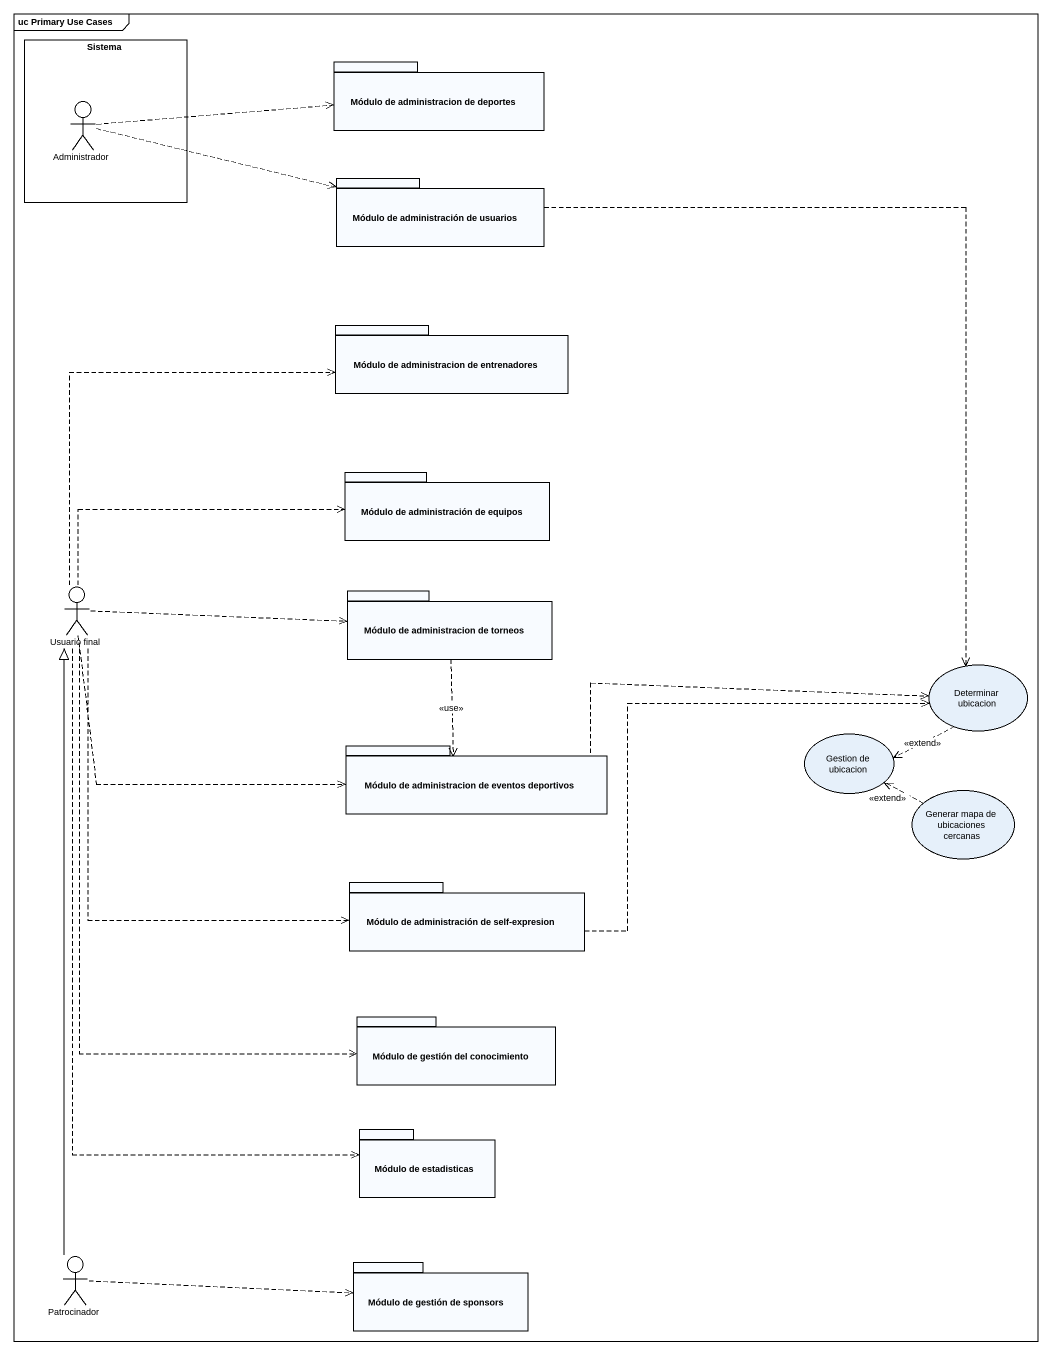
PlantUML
@startuml
mainframe uc Primary Use Cases
rectangle Sistema {
  actor Administrador
}
package "Módulo de administracion de deportes" as Módulo_de_administracion_de {
}
package "Módulo de administración de usuarios" as Módulo_de_administración_de {
}
package "Módulo de administracion de entrenadores" as Módulo_de_administracion_de_2 {
}
package "Módulo de administración de equipos" as Módulo_de_administración_de_2 {
}
actor "Usuario final" as Usuario_final
package "Módulo de administracion de torneos" as Módulo_de_administracion_de_3 {
}
usecase "Determinar ubicacion" as Determinar_ubicacion
package "Módulo de administracion de eventos deportivos" as Módulo_de_administracion_de_4 {
}
usecase "Gestion de ubicacion" as Gestion_de_ubicacion
usecase "Generar mapa de ubicaciones cercanas" as Generar_mapa_de_ubicaciones
package "Módulo de administración de self-expresion" as Módulo_de_administración_de_3 {
}
package "Módulo de gestión del conocimiento" as Módulo_de_gestión_del {
}
package "Módulo de estadisticas" as Módulo_de_estadisticas {
}
actor Patrocinador
package "Módulo de gestión de sponsors" as Módulo_de_gestión_de {
}
Administrador .right.> Módulo_de_administracion_de
Administrador .right.> Módulo_de_administración_de
Módulo_de_administración_de ..> Determinar_ubicacion
Usuario_final .up.> Módulo_de_administracion_de_2
Usuario_final .right.> Módulo_de_administración_de_2
Usuario_final .right.> Módulo_de_administracion_de_3
Usuario_final .right.> Módulo_de_administracion_de_4
Usuario_final ..> Módulo_de_administración_de_3
Usuario_final ..> Módulo_de_gestión_del
Usuario_final ..> Módulo_de_estadisticas
Módulo_de_administracion_de_3 ..> Módulo_de_administracion_de_4 : <<use>>
Determinar_ubicacion .left.> Gestion_de_ubicacion : <<extend>>
Módulo_de_administracion_de_4 .right.> Determinar_ubicacion
Generar_mapa_de_ubicaciones .left.> Gestion_de_ubicacion : <<extend>>
Módulo_de_administración_de_3 .right.> Determinar_ubicacion
Patrocinador -up-|> Usuario_final
Patrocinador .right.> Módulo_de_gestión_de
@enduml
